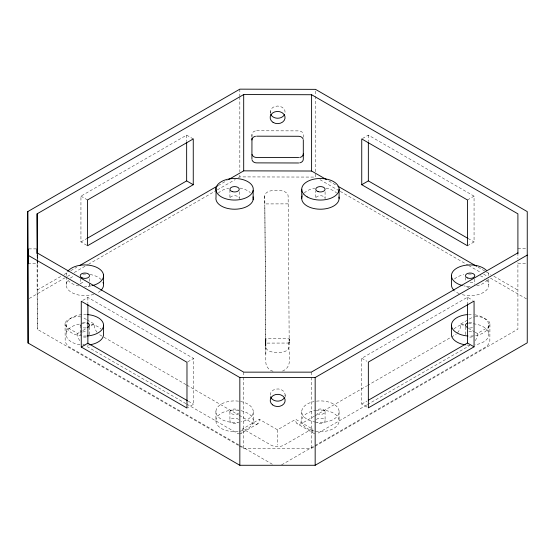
<?xml version="1.0" encoding="UTF-8"?>
<svg xmlns="http://www.w3.org/2000/svg" width="555" height="555" viewBox="0 0 555 555"><rect width="100%" height="100%" fill="white"/><g stroke="black" fill="none" stroke-linecap="round" stroke-linejoin="round"><path stroke-width="0.42" stroke-dasharray="2.77 2.08" d="M37.289 260.635L37.275 263.764L28.784 263.785M265.852 339.563L265.838 343.101L289.197 343.046L289.21 339.507M251.935 136.891L251.956 134.581A4.669 3.816 0.4 0 1 255.584 130.869M282.523 371.059C295.156 366.224 286.415 348.11 289.21 338.744L265.852 338.8L265.789 346.896A9.345 5.397 0 0 0 273.018 352.168A30.171 17.42 0 0 0 281.85 352.189A9.345 5.397 0 0 0 289.155 346.951L289.21 338.862M270.223 113.636L270.236 111.326M86.809 245.324L80.94 241.931L80.94 196.158L186.653 135.122L193.258 138.937M80.94 241.931L86.934 238.47M238.456 445.408L37.407 329.33L37.109 290.126L61.064 276.293M64.054 274.565L67.8 272.408M70.79 270.68L76.777 267.219M218.247 185.543L227.224 180.361M29.248 298.479L66.718 276.841M67.467 276.411L71.22 274.246M74.217 272.519L87.704 264.728M88.453 264.298L216.61 190.309M217.359 189.872L235.341 179.487M238.338 177.76L239.836 176.892L315.49 177.087L315.49 172.785M362.477 138.514L368.347 135.122L474.06 196.158L474.06 241.931L467.456 245.747M82.737 300.401L87.877 297.431L193.591 358.468L193.591 404.241L187.715 407.634M80.718 316.947A9.345 5.397 0 0 0 72.663 317.474A30.164 17.42 0 0 0 66.42 321.074A9.345 5.397 0 0 0 67.724 327.762L77.631 333.486L82.14 330.884M82.889 330.447L86.642 328.282M91.152 325.681L94.149 323.947L94.149 324.71A8.408 4.856 60 0 0 97.125 332.376M467.456 199.973L474.06 196.158M187.715 361.86L193.591 358.468M366.883 407.016L361.742 404.054L361.742 358.28L467.456 297.244L472.596 300.213M258.033 423.604L240.572 433.684A8.408 4.856 60 0 0 242.812 429.612L242.812 428.848L259.331 419.309L277.5 429.799L295.669 419.309L312.188 428.848L312.188 429.612A8.408 4.856 -60 0 0 314.428 433.684L296.967 423.604M457.48 332.84A8.408 4.856 -60 0 0 460.851 324.71L460.851 323.947L470.758 318.223A9.345 5.397 0 0 1 474.282 316.947M314.324 416.167L301.615 423.507A8.408 4.856 -60 0 1 295.669 420.073L295.669 419.309M315.074 415.737L366.668 385.947M367.417 385.517L454.899 335.012A8.408 4.856 -60 0 0 456.224 334.075M312.188 428.848L284.104 445.061A9.345 5.397 0 0 1 270.896 445.061L242.812 428.848M475.115 332.181L477.369 333.486L487.276 327.762A9.345 5.397 0 0 0 488.58 321.074A30.164 17.42 0 0 0 482.337 317.474A9.345 5.397 0 0 0 474.948 316.829M361.742 404.054L366.987 401.022M366.737 404.983L318.133 433.046A8.408 4.856 -60 0 1 316.808 433.635M367.486 404.553L469.925 345.411M281.621 464.847L485.833 346.944L488.407 344.426L489.85 340.93L489.954 323.343M239.212 445.838L243.707 448.44L311.293 448.44L314.283 446.713M315.032 446.275L517.905 329.15L517.905 262.39M288.191 203.872L264.832 203.928L264.77 195.839A9.255 5.342 0 0 1 271.999 190.594A30.171 17.42 0 0 1 280.83 190.622A9.435 5.446 0 0 1 288.128 195.894L289.197 343.046M28.749 248.897L36.394 248.876M517.905 248.786L526.404 248.786M517.905 263.687L526.404 263.687M256.625 130.779L298.673 130.883A4.669 3.816 0.4 0 1 303.224 133.859M273.032 371.267C268.897 370.317 265.776 366.397 265.789 362.151L265.852 338.8M468.066 238.47L474.06 241.931M328.858 180.986L335.608 184.884M478.146 267.177L485.646 271.506M486.395 271.943L490.897 274.538M493.901 276.272L517.905 290.133M319.999 179.688L339.521 190.955M340.271 191.392L467.927 265.096M468.677 265.526L480.692 272.463M483.696 274.198L487.45 276.362M490.454 278.097L527.25 299.339M460.851 323.947L463.848 325.681M468.358 328.282L474.365 331.751M80.94 196.158L87.544 199.973M361.742 358.28L366.883 361.243M86.365 319.451L84.242 318.223A9.345 5.397 0 0 0 82.605 317.474M87.073 319.86L94.149 323.947M186.085 384.657L100.101 335.012A8.408 4.856 60 0 1 98.776 334.075M186.834 385.087L238.428 414.876M239.177 415.306L253.385 423.507A8.408 4.856 60 0 0 259.331 420.073L259.331 419.309M188.339 401.216L193.591 404.241M186.022 403.686L83.583 344.544A8.408 4.856 60 0 1 82.258 343.607M186.764 404.123L236.867 433.046A8.408 4.856 60 0 0 239.448 433.85M272.332 464.244L69.167 346.944L66.1 343.628L65.178 341.061L65.046 323.343M265.838 343.101L265.817 341.575M37.275 263.764L37.261 262.418M265.852 346.431L264.832 204.691M265.852 354.062L264.77 195.839M37.24 259.449L37.227 254.363M37.282 255.05L37.289 258.907M517.905 252.858L517.905 258.928M488.816 279.04L488.816 284.868M488.816 325.265L488.816 334.415M477.369 333.486L477.369 334.249A8.408 4.856 -60 0 1 475.129 340.909M474.802 279.04L474.802 284.035M467.456 297.244L467.456 304.154M465.458 277.375L465.458 281.538M465.458 326.93L465.458 334.415A4.669 2.699 0 0 1 466.082 333.069M368.347 135.122L368.347 141.171M339.098 411.699L339.098 420.856M325.084 191.766L325.084 198.426A4.669 2.699 0 0 0 320.415 195.728A4.669 2.699 0 0 0 315.74 198.426L315.74 190.934M325.084 411.699L325.084 420.856M315.49 91.069L315.49 95.37M315.49 96.23L315.49 171.925M311.293 372.148L311.293 376.477M311.293 377.344L311.293 448.44M303.342 134.712L303.342 137.314M301.726 411.699L301.726 420.856M285.152 394.889L285.152 397.2M277.5 429.799L277.5 445.061M253.26 412.164L253.26 421.321A18.69 10.788 0 0 1 239.427 431.277M251.956 134.581L251.956 136.315M243.707 372.148L243.707 376.477M243.707 377.344L243.707 448.44M239.836 89.154L239.836 96.036M239.836 96.896L239.836 171.731M239.836 175.172L239.836 176.892M239.26 191.766L239.26 198.426A4.669 2.699 0 0 0 234.585 195.728A4.669 2.699 0 0 0 229.916 198.426L229.916 190.101M229.916 411.699L229.916 420.856M215.916 411.234L215.916 420.392A18.69 10.788 0 0 0 238.643 431.388M186.653 135.122L186.653 141.171M89.508 278.541L89.508 285.201M89.542 326.93L89.542 334.415A4.669 2.699 0 0 0 88.918 333.069M87.877 297.431L87.877 303.481M80.232 278.707L80.232 283.702M80.197 325.265L80.197 334.415M77.631 333.486L77.631 334.249A8.408 4.856 60 0 0 80.607 341.908M66.288 276.869L66.288 286.026M86.497 314.512A18.69 10.788 0 0 0 66.184 325.265L66.184 334.415M37.407 253.038L37.407 259.109M37.407 259.976L37.407 329.33M37.109 254.578L37.109 290.126M270.236 112.915A7.472 6.105 0.4 0 1 277.646 106.04A7.472 6.105 0.4 0 1 285.062 112.956M468.503 323.669A18.69 10.788 0 0 1 488.539 332.542A18.69 10.788 0 0 1 474.969 344.842M469.322 345.196A18.69 10.788 0 0 1 466.88 345.043M453.948 329.025A18.69 10.788 0 0 1 463.744 324.28M486.888 280.088A18.69 10.788 0 0 1 482.906 292.742A18.69 10.788 0 0 1 460.789 294.212M459.151 293.595A18.69 10.788 0 0 1 454.455 290.737M454.455 278.992A18.69 10.788 0 0 1 463.744 274.725M468.503 274.115A18.69 10.788 0 0 1 471.757 274.115M480.304 275.814A18.69 10.788 0 0 1 484.654 278.076M302.364 195.637A18.69 10.788 0 0 1 303.654 193.653M304.23 193.029A18.69 10.788 0 0 1 314.796 188.138M326.028 188.138A18.69 10.788 0 0 1 336.601 193.029M218.268 193.168A18.69 10.788 0 0 1 228.709 188.187M239.954 188.089A18.69 10.788 0 0 1 250.374 192.654M100.566 290.716A18.69 10.788 0 0 1 96.667 293.234M93.83 294.33A18.69 10.788 0 0 1 72.226 292.811A18.69 10.788 0 0 1 67.772 280.504M70.312 278.097A18.69 10.788 0 0 1 73.843 276.154M82.861 274.142A18.69 10.788 0 0 1 86.934 274.142M90.125 274.51A18.69 10.788 0 0 1 101.267 279.692M88.918 344.953A18.69 10.788 0 0 1 87.308 345.113M80.031 344.842A18.69 10.788 0 0 1 66.461 332.542A18.69 10.788 0 0 1 86.497 323.669M91.256 324.28A18.69 10.788 0 0 1 101.052 329.025M240.967 410.714A18.69 10.788 0 0 1 253.26 421.321M215.916 420.392A18.69 10.788 0 0 1 240.197 410.561M315.58 431.277A18.69 10.788 0 0 0 339.098 421.092A18.69 10.788 0 0 0 316.364 410.325A4.669 2.699 0 0 1 323.419 409.632A4.669 2.699 0 0 1 323.419 413.766A4.669 2.699 0 0 1 316.371 413.052M314.026 430.999A18.69 10.788 0 0 1 301.747 420.385A18.69 10.788 0 0 1 315.58 410.436M270.209 395.181A7.472 6.105 0 0 1 278.485 388.965A7.472 6.105 0 0 1 284.944 396.471M468.919 287.469A4.669 2.699 0 0 1 465.458 284.868M470.134 282.169A4.669 2.699 0 0 1 474.643 284.167M89.494 284.493A4.669 2.699 0 0 1 86.691 287.351M80.537 283.855A4.669 2.699 0 0 1 84.221 282.197M86.081 337.024A4.669 2.699 0 0 1 82.535 336.753M80.357 335.116A4.669 2.699 0 0 1 80.357 333.721M82.535 332.084A4.669 2.699 0 0 1 86.081 331.814M238.629 419.511A4.669 2.699 0 0 0 231.581 418.789A4.669 2.699 0 0 0 231.581 422.924A4.669 2.699 0 0 0 238.629 422.202A18.69 10.788 0 0 1 216.533 408.917A18.69 10.788 0 0 1 247.204 403.742A18.69 10.788 0 0 1 240.988 421.835M316.371 419.511A4.669 2.699 0 0 1 323.419 418.789A4.669 2.699 0 0 1 323.419 422.924A4.669 2.699 0 0 1 316.371 422.202A18.69 10.788 0 0 0 339.098 411.47A18.69 10.788 0 0 0 315.58 401.279M472.465 336.753A4.669 2.699 0 0 1 468.919 337.024M468.919 331.814A4.669 2.699 0 0 1 472.465 332.084M474.969 314.838A18.69 10.788 0 0 1 488.539 327.138A18.69 10.788 0 0 1 468.503 336.011M468.503 314.512A18.69 10.788 0 0 1 473.38 314.636M472.465 327.596A4.669 2.699 0 0 1 468.919 327.866M468.919 322.656A4.669 2.699 0 0 1 472.465 322.927M315.58 422.126A18.69 10.788 0 0 1 301.747 412.171A18.69 10.788 0 0 1 314.026 401.563M238.629 413.052A4.669 2.699 0 0 1 231.581 413.766A4.669 2.699 0 0 1 231.581 409.632A4.669 2.699 0 0 1 238.629 410.353M487.394 279.838A18.69 10.788 0 0 1 475.746 285.998M470.134 286.498A18.69 10.788 0 0 1 463.744 285.853M488.185 272.921A18.69 10.788 0 0 1 488.816 275.71M91.617 285.769A18.69 10.788 0 0 1 84.436 286.498M78.831 285.922A18.69 10.788 0 0 1 67.439 279.609M66.184 275.46A18.69 10.788 0 0 1 67.322 272.005M86.497 336.011A18.69 10.788 0 0 1 66.184 325.265M86.081 327.866A4.669 2.699 0 0 1 82.535 327.596M80.357 325.958A4.669 2.699 0 0 1 80.357 324.564M82.535 322.927A4.669 2.699 0 0 1 86.081 322.656"/><path stroke-width="0.83" d="M27.75 211.608L239.836 89.154L315.49 89.348L527.25 211.608L527.25 342.83L315.164 465.277L239.836 465.277L28.083 343.018L27.75 211.608L28.083 343.018M37.109 253.711L37.109 213.828L243.694 94.558L311.605 94.732L517.905 213.841L517.905 253.718M87.683 238.04L186.653 180.895L193.258 184.711L193.258 138.937L87.544 199.973L87.544 245.747L193.258 184.711M79.774 265.491L217.498 185.98M228.722 179.494L243.694 170.857L311.605 171.023L326.611 179.688M361.742 184.711L467.456 245.747L467.456 199.973L361.742 138.937L361.742 184.711L368.347 180.895L467.317 238.04M81.266 347.028L186.979 408.057L186.979 362.283L81.266 301.247L81.266 347.028L87.877 343.212L187.59 400.779M517.905 252.858L311.293 372.148L243.707 372.148L37.407 253.038L37.109 213.828M28.083 255.279L239.836 377.539L315.164 377.539L527.25 255.092M368.492 400.155L467.456 343.018L474.06 346.833L474.06 301.06L368.347 362.089L368.347 407.869L474.06 346.833M256.583 136.176L298.632 136.28A4.669 3.816 0.4 0 1 303.19 139.256M298.673 157.585L256.625 157.481A4.669 3.816 0.4 0 1 252.067 154.505M298.632 162.983L256.583 162.879A4.669 3.816 0.4 0 1 252.032 159.895M337.863 186.182L476.648 266.31M37.275 253.191L37.24 248.876L37.227 253.732M27.944 257.027L27.93 263.785L27.896 248.897L27.889 255.654M467.456 304.154L467.456 343.018M451.444 275.71L451.444 284.868A18.69 10.788 0 0 0 453.948 290.258M467.692 314.567A18.69 10.788 0 0 0 451.444 325.265L451.444 334.415A18.69 10.788 0 0 0 465.291 344.842M368.347 142.031L368.347 180.895M339.098 189.269L339.098 198.426M315.164 377.539L315.164 465.277M311.605 94.732L311.605 171.023M303.301 140.103L303.301 159.181A4.669 3.816 0.4 0 1 299.672 162.886M301.726 189.269L301.726 198.426M253.149 190.525A18.69 10.788 0 0 1 223.429 197.927A18.69 10.788 0 0 1 227.182 179.362A18.69 10.788 0 0 1 253.149 190.525L253.149 199.682M251.956 138.049L251.915 159.049M243.694 94.558L243.694 170.857M239.836 377.539L239.836 465.277M216.027 188.02L216.027 197.171A18.69 10.788 0 0 0 234.855 209.214A18.69 10.788 0 0 0 253.08 196.865M186.653 142.031L186.653 180.895M103.445 274.552L103.445 283.709M87.308 314.567A18.69 10.788 0 0 1 103.556 325.265L103.556 334.415A18.69 10.788 0 0 1 89.709 344.842M87.877 304.341L87.877 343.212M303.342 153.784A4.669 3.816 0.4 0 1 299.714 157.495M284.555 114.496A7.472 6.105 0.4 0 1 277.646 118.243A7.472 6.105 0.4 0 1 270.743 114.455M338.938 197.018A18.69 10.788 0 0 1 319.798 209.207A18.69 10.788 0 0 1 302.087 196.317M103.029 282.315A18.69 10.788 0 0 1 101.079 290.23M251.915 139.978A4.669 3.816 0.4 0 1 255.543 136.266M284.243 397.963A7.472 6.105 0 0 1 276.883 401.098A7.472 6.105 0 0 1 270.507 396.756M467.692 335.962A18.69 10.788 0 0 1 451.444 325.265M467.796 327.596A4.669 2.699 0 0 1 467.796 322.927M462.232 285.485A18.69 10.788 0 0 1 456.356 268.419A18.69 10.788 0 0 1 486.319 270.313M67.772 271.353A18.69 10.788 0 0 1 98.103 268.093A18.69 10.788 0 0 1 92.366 285.596M103.556 325.265A18.69 10.788 0 0 1 87.308 335.962M87.204 322.927A4.669 2.699 0 0 1 87.204 327.596M272.526 404.845A7.472 6.105 0 0 0 284.944 401.869A7.472 6.105 0 0 0 275.578 394.57A7.472 6.105 0 0 0 272.526 404.845M273.06 122.364A7.472 6.105 0.4 0 0 285.02 118.347A7.472 6.105 0.4 0 0 274.746 111.888A7.472 6.105 0.4 0 0 273.06 122.364M467.796 278.048A4.669 2.699 0 0 0 474.802 275.71A4.669 2.699 0 0 0 467.796 273.372A4.669 2.699 0 0 0 467.796 278.048M307.199 196.9A18.69 10.788 0 0 0 338.467 192.065A18.69 10.788 0 0 0 315.58 178.849A18.69 10.788 0 0 0 307.199 196.9M318.077 191.607A4.669 2.699 0 0 0 325.084 189.269A4.669 2.699 0 0 0 318.077 186.938A4.669 2.699 0 0 0 318.077 191.607M232.254 191.607A4.669 2.699 0 0 0 239.26 189.269A4.669 2.699 0 0 0 232.254 186.938A4.669 2.699 0 0 0 232.254 191.607M82.05 277.861A4.669 2.699 0 0 0 89.508 276.043A4.669 2.699 0 0 0 83.049 273.226A4.669 2.699 0 0 0 82.05 277.861"/></g></svg>
